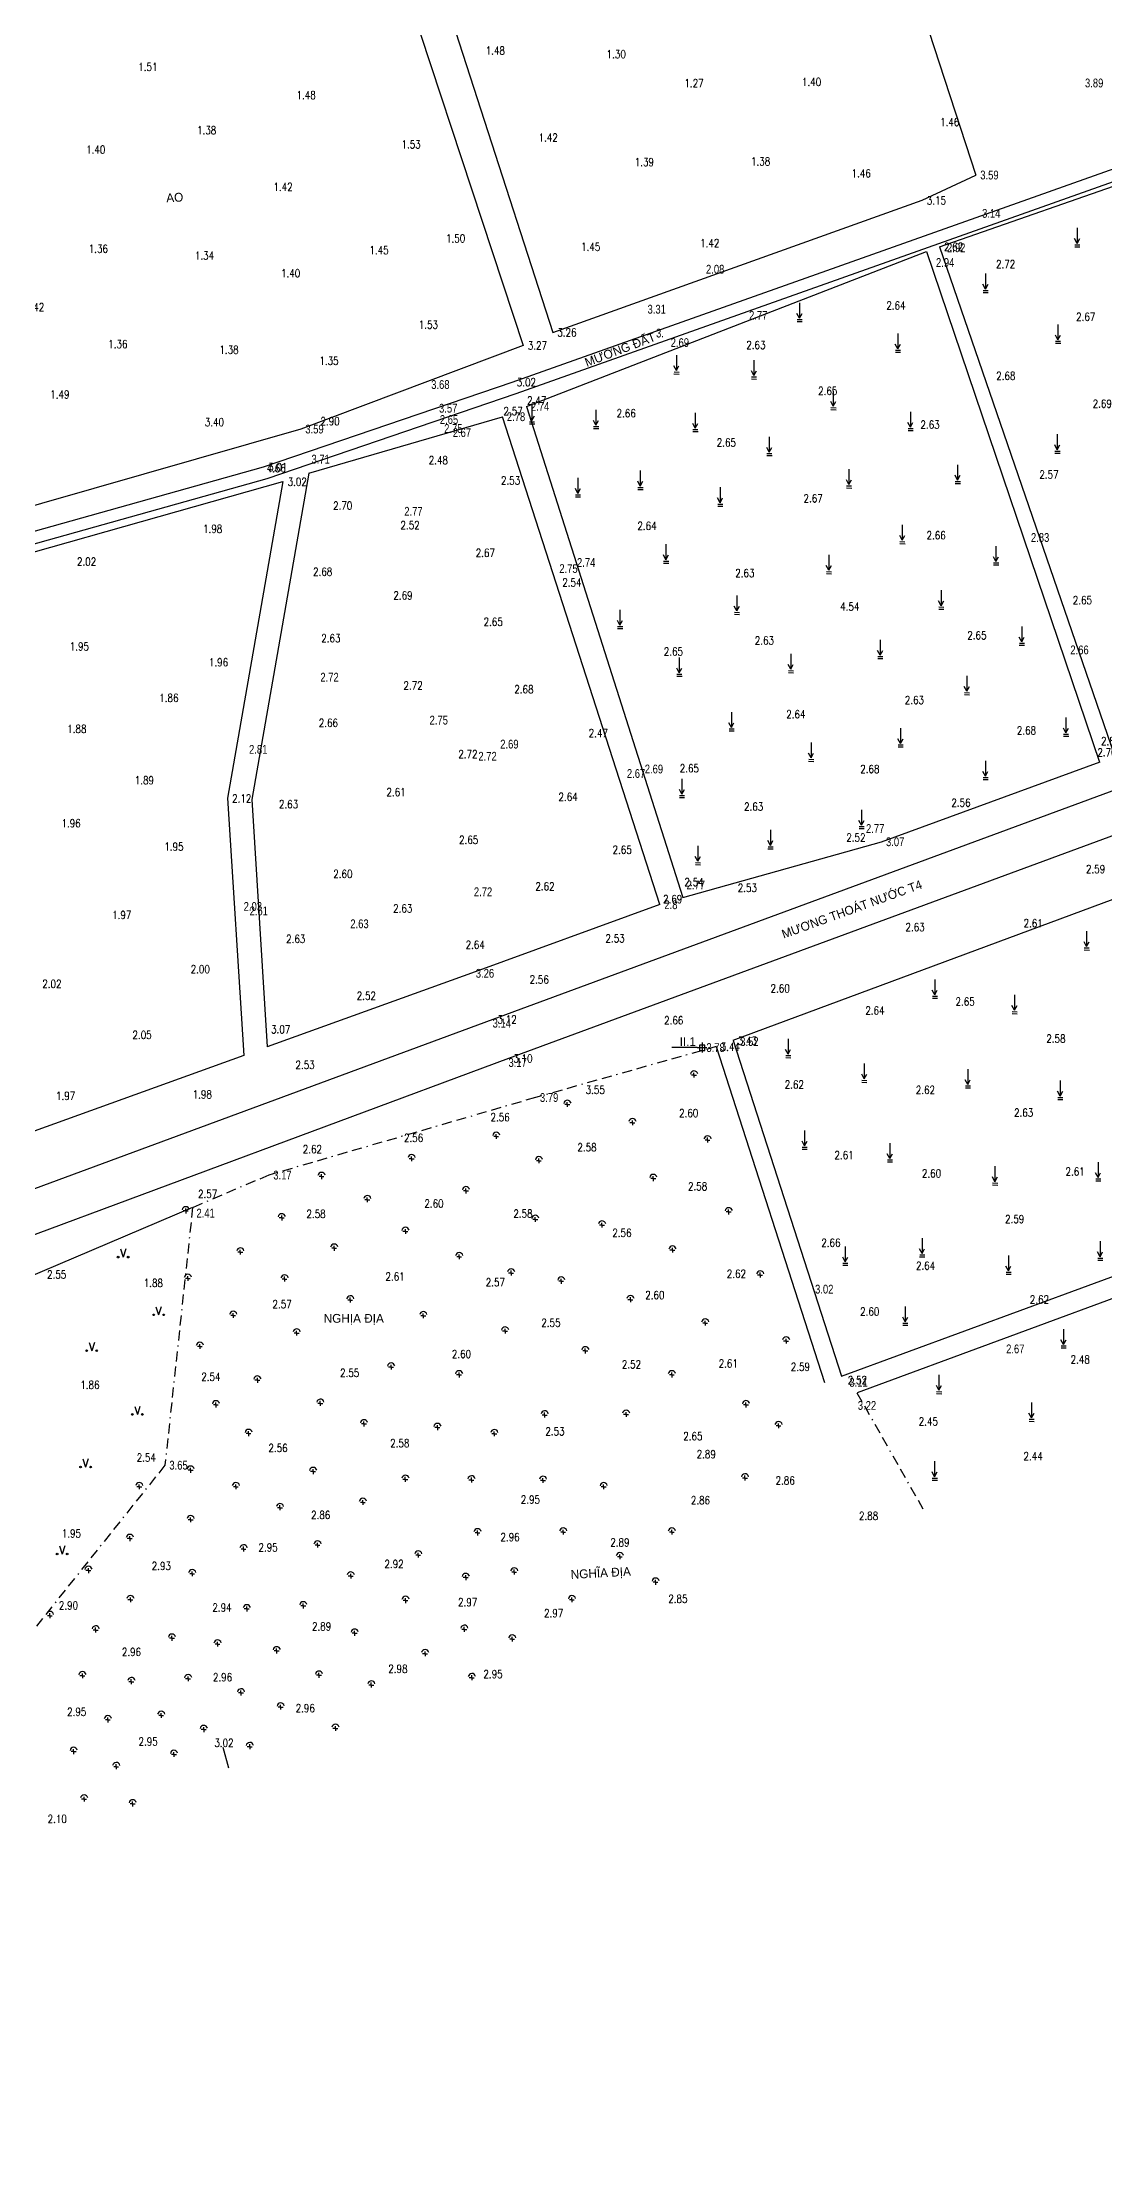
# Model space of a CAD drawing. Header units: metres. Extents: x 568068 to 569216, y 2065829 to 2066671.
# Drawn here: x 568487.3 to 568620, y 2065893.2 to 2066158.4 of the extents above; entities that cross this region are included whole.
import ezdxf

# ---------------------------------------------------------------- set-up
doc = ezdxf.new("R2010")
doc.units = ezdxf.units.M
doc.linetypes.add('RANHGIOI1', pattern=[9.05, 2.5, -1.25, 2.5, -1.25, 0.3, -1.25])
doc.layers.add('neS', color=250, linetype='TUONG_XAY')
doc.styles.add('COS', font='vnsimli.shx', dxfattribs={"width": 0.8, "height": 1.1})
doc.styles.add('DIADANH1', font='VHAVAN.TTF', dxfattribs={"height": 2.3})
doc.linetypes.add('TAL_N_P', pattern='A,0.5,[130,ltypeshp.shx,S=0.25,R=0,X=0,Y=-0.25],1,[130,ltypeshp.shx,S=0.5,R=0,X=0,Y=-0.5],0.5', length=2)
doc.linetypes.add('TAL_N_T', pattern='A,0.5,[130,ltypeshp.shx,S=0.25,R=0,X=0,Y=0.25],1,[130,ltypeshp.shx,S=0.5,R=0,X=0,Y=0.5],0.5', length=2)
doc.linetypes.add('TUONG_XAY', pattern='A,0.1,[130,ltypeshp.shx,S=0.15,R=-90,X=0,Y=0.12],0.05,[130,ltypeshp.shx,S=0.15,R=-90,X=-0.05,Y=0.24],0.01,[130,ltypeshp.shx,S=0.12,R=0,X=0.09,Y=0.12],0.01,[130,ltypeshp.shx,S=0.12,R=0,X=-0.22,Y=0.12],2.4', length=2.57)

# ---------------------------------------------------------------- blocks, each defined once
blk = doc.blocks.new('A$C1E1B5453')
at = {"layer": 'neS'}
for p, q in [((0, 1.38), (2.76, 1.38)), ((1.38, 2.76), (1.38, 0))]:
    blk.add_line(p, q, dxfattribs=at)
blk.add_lwpolyline([(0.64, 2.08), (0.64, 0.61), (2.12, 0.61), (2.12, 2.09)], close=True, dxfattribs=at)
blk = doc.blocks.new('A$C79BD79FE')
at = {"layer": 'neS'}
for q in [(0.29, 0.68), (0.97, 1.35), (1.65, 0.68), (0.97, 0)]:
    blk.add_line((0.97, 0.68), q, dxfattribs=at)
blk.add_arc((1, 0.84), 1.02, 11.74426, 170.85503, dxfattribs=at)
blk = doc.blocks.new('A$C4FFE7273')
at = {"layer": 'neS'}
for points in [[(0.7, 0.95), (0, 2.28)], [(0.04, 0.03), (1.47, 0)], [(0.05, 0.59), (1.46, 0.57)], [(0.7, 5.24), (0.7, 0.95)], [(0.7, 0.95), (1.41, 2.28)]]:
    blk.add_lwpolyline(points, dxfattribs=at)
blk = doc.blocks.new('A$C38E25267')
at = {"layer": 'neS'}
for p in [(0.8, 2.23), (2.12, 2.23)]:
    blk.add_line(p, (1.46, 0.2), dxfattribs=at)
for centre in [(0.2, 0.2), (2.72, 0.2)]:
    blk.add_circle(centre, 0.2, dxfattribs=at)

msp = doc.modelspace()

# ---------------------------------------------------------------- linework, layer by layer
at = {"layer": 'neS', "linetype": 'TAL_N_P'}
for p, q in [((568599.34, 2066132.87), (568654.86, 2066152.19)), ((568547.78, 2066112.92), (568597.72, 2066132.29))]:
    msp.add_line(p, q, dxfattribs=at)
at = {"layer": 'neS', "linetype": 'Continuous'}
for p, q in [((568681.38, 2066087.18), (568543.58, 2066036.33)), ((568545.56, 2066031.46), (568683.18, 2066082.24)), ((568543.58, 2066036.33), (568416.12, 2065989.19)), ((568543.58, 2066036.33), (568416.12, 2065989.19)), ((568417.81, 2065984.05), (568545.56, 2066031.46)), ((568417.81, 2065984.05), (568545.56, 2066031.46))]:
    msp.add_line(p, q, dxfattribs=at)
at = {"layer": 'neS', "linetype": 'TAL_N_T'}
for p, q in [((568587.13, 2065991.76), (568642.04, 2066011.95)), ((568643.36, 2066009.75), (568589.08, 2065989.65))]:
    msp.add_line(p, q, dxfattribs=at)
at = {"layer": 'neS', "linetype": 'TAL_N_P'}
for points in [[(568583.72, 2066203.75), (568603.9, 2066141.83)], [(568528.11, 2066179.05), (568547.37, 2066120.54)], [(568468.19, 2066092.23), (568514.94, 2066105.36), (568545.99, 2066115.96), (568654.14, 2066154.36)], [(568597.72, 2066132.29), (568619.33, 2066068.46)], [(568547.37, 2066120.54), (568519.61, 2066110.09), (568474.09, 2066097.02), (568474.09, 2066097.02)], [(568520.6, 2066104.56), (568544.78, 2066111.63)], [(568468.47, 2066089.69), (568517.37, 2066103.52)], [(568517.37, 2066103.52), (568510.44, 2066063.96), (568512.46, 2066031.82)], [(568564.45, 2066050.66), (568540.9, 2066042.08), (568515.4, 2066032.88)], [(568571.45, 2066032.92), (568584.98, 2065990.96)], [(568512.46, 2066031.82), (568464.09, 2066014.36)]]:
    msp.add_lwpolyline(points, dxfattribs=at)
at = {"layer": 'neS', "linetype": 'TAL_N_T'}
for points in [[(568532.16, 2066180.68), (568551.05, 2066122.17)], [(568468.59, 2066090.78), (568515.38, 2066103.93), (568546.48, 2066114.54), (568654.64, 2066152.95)], [(568551.05, 2066122.17), (568597.2, 2066138.67), (568603.9, 2066141.83)], [(568599.34, 2066132.87), (568622.53, 2066065.42)], [(568547.78, 2066112.92), (568567.31, 2066051.54)], [(568564.45, 2066050.66), (568544.78, 2066111.63)], [(568520.6, 2066104.56), (568513.46, 2066063.8), (568515.4, 2066032.88)], [(568567.31, 2066051.54), (568592.13, 2066058.52), (568619.42, 2066068.5)], [(568625.06, 2066052.81), (568573.57, 2066033.7)], [(568573.58, 2066033.67), (568587.13, 2065991.76)], [(568506.09, 2066012.82), (568470.42, 2065997.64), (568463.17, 2065990.25), (568384.34, 2065963.72), (568378.42, 2065957.88), (568376.46, 2065950.52), (568376.31, 2065934.36), (568376.56, 2065916.59), (568377.38, 2065893.23)]]:
    msp.add_lwpolyline(points, dxfattribs=at)
at = {"layer": 'neS', "linetype": 'RANHGIOI1', "ltscale": 0.5}
for points in [[(568571.45, 2066032.92), (568548.91, 2066026.56), (568515.61, 2066016.87), (568506.09, 2066012.82), (568502.63, 2065980.62)], [(568597.34, 2065975.11), (568589.08, 2065989.65)], [(568597.34, 2065975.11), (568589.08, 2065989.65)], [(568502.63, 2065980.62), (568479.2, 2065951.26)]]:
    msp.add_lwpolyline(points, dxfattribs=at)
at = {"layer": 'neS', "linetype": 'Continuous'}
msp.add_lwpolyline([(568569.08, 2066032.8), (568565.94, 2066032.8)], dxfattribs=at)
at = {"layer": 'neS'}
msp.add_lwpolyline([(568509.85, 2065945.37), (568510.58, 2065942.82)], dxfattribs=at)

# ---------------------------------------------------------------- block references
at = {"layer": 'neS', "linetype": 'Continuous', "xscale": 0.4499999999534339, "yscale": 0.4499999999534339, "zscale": 0.45}
for name, p in [('A$C4FFE7273', (568616.23, 2066132.86)), ('A$C4FFE7273', (568604.79, 2066127.15)), ('A$C4FFE7273', (568581.56, 2066123.52)), ('A$C4FFE7273', (568613.83, 2066120.81)), ('A$C4FFE7273', (568593.84, 2066119.68)), ('A$C4FFE7273', (568566.18, 2066116.96)), ('A$C4FFE7273', (568575.86, 2066116.34)), ('A$C4FFE7273', (568585.78, 2066112.5)), ('A$C4FFE7273', (568548.14, 2066110.73)), ('A$C4FFE7273', (568556.14, 2066110.15)), ('A$C4FFE7273', (568568.54, 2066109.77)), ('A$C4FFE7273', (568595.41, 2066109.9)), ('A$C4FFE7273', (568577.78, 2066106.77)), ('A$C4FFE7273', (568613.76, 2066107.08)), ('A$C4FFE7273', (568553.88, 2066101.62)), ('A$C4FFE7273', (568561.68, 2066102.54)), ('A$C4FFE7273', (568587.73, 2066102.72)), ('A$C4FFE7273', (568601.31, 2066103.28)), ('A$C4FFE7273', (568571.64, 2066100.45)), ('A$C4FFE7273', (568594.39, 2066095.76)), ('A$C4FFE7273', (568564.88, 2066093.33)), ('A$C4FFE7273', (568585.22, 2066092.01)), ('A$C4FFE7273', (568606.1, 2066093.11)), ('A$C4FFE7273', (568573.73, 2066086.93)), ('A$C4FFE7273', (568599.25, 2066087.59)), ('A$C4FFE7273', (568559.14, 2066085.16)), ('A$C4FFE7273', (568609.31, 2066083.07)), ('A$C4FFE7273', (568591.63, 2066081.41)), ('A$C4FFE7273', (568566.54, 2066079.2)), ('A$C4FFE7273', (568580.47, 2066079.64)), ('A$C4FFE7273', (568602.46, 2066076.89)), ('A$C4FFE7273', (568573.06, 2066072.36)), ('A$C4FFE7273', (568594.17, 2066070.37)), ('A$C4FFE7273', (568614.83, 2066071.7)), ('A$C4FFE7273', (568583, 2066068.56)), ('A$C4FFE7273', (568604.78, 2066066.29)), ('A$C4FFE7273', (568566.87, 2066064.04)), ('A$C4FFE7273', (568589.3, 2066060.17)), ('A$C4FFE7273', (568577.92, 2066057.64)), ('A$C4FFE7273', (568568.86, 2066055.65)), ('A$C4FFE7273', (568617.41, 2066044.99)), ('A$C4FFE7273', (568598.45, 2066038.97)), ('A$C4FFE7273', (568608.41, 2066037.03)), ('A$C1E1B5453', (568569.08, 2066032.18)), ('A$C4FFE7273', (568580.13, 2066031.54)), ('A$C79BD79FE', (568568.26, 2066029.05)), ('A$C4FFE7273', (568589.64, 2066028.45)), ('A$C4FFE7273', (568602.57, 2066027.76)), ('A$C4FFE7273', (568614.11, 2066026.32)), ('A$C79BD79FE', (568552.44, 2066025.38)), ('A$C79BD79FE', (568543.56, 2066021.38)), ('A$C79BD79FE', (568560.57, 2066023.1)), ('A$C79BD79FE', (568569.95, 2066020.94)), ('A$C4FFE7273', (568582.19, 2066020.1)), ('A$C79BD79FE', (568532.99, 2066018.6)), ('A$C79BD79FE', (568548.89, 2066018.34)), ('A$C4FFE7273', (568592.84, 2066018.51)), ('A$C79BD79FE', (568521.74, 2066016.37)), ('A$C79BD79FE', (568563.17, 2066016.12)), ('A$C4FFE7273', (568605.97, 2066015.62)), ('A$C4FFE7273', (568618.85, 2066016.14)), ('A$C79BD79FE', (568527.46, 2066013.48)), ('A$C79BD79FE', (568539.78, 2066014.59)), ('A$C79BD79FE', (568504.79, 2066012.08)), ('A$C79BD79FE', (568516.77, 2066011.21)), ('A$C79BD79FE', (568548.44, 2066011.01)), ('A$C79BD79FE', (568556.77, 2066010.31)), ('A$C79BD79FE', (568572.59, 2066011.96)), ('A$C79BD79FE', (568523.32, 2066007.42)), ('A$C79BD79FE', (568532.22, 2066009.51)), ('A$C4FFE7273', (568596.86, 2066006.64)), ('A$C4FFE7273', (568619.1, 2066006.24)), ('A$C79BD79FE', (568511.6, 2066006.94)), ('A$C79BD79FE', (568538.93, 2066006.35)), ('A$C79BD79FE', (568565.57, 2066007.18)), ('A$C4FFE7273', (568587.27, 2066005.6)), ('A$C4FFE7273', (568607.65, 2066004.47)), ('A$C79BD79FE', (568505.05, 2066003.64)), ('A$C79BD79FE', (568517.12, 2066003.57)), ('A$C79BD79FE', (568545.42, 2066004.32)), ('A$C79BD79FE', (568551.68, 2066003.3)), ('A$C79BD79FE', (568576.52, 2066004.07)), ('A$C79BD79FE', (568525.32, 2066000.95)), ('A$C79BD79FE', (568560.32, 2066000.99)), ('A$C4FFE7273', (568594.76, 2065998.11)), ('A$C79BD79FE', (568510.71, 2065999.02)), ('A$C79BD79FE', (568518.63, 2065996.82)), ('A$C79BD79FE', (568534.45, 2065998.98)), ('A$C79BD79FE', (568544.66, 2065997.06)), ('A$C79BD79FE', (568569.66, 2065998.06)), ('A$C79BD79FE', (568506.55, 2065995.14)), ('A$C79BD79FE', (568554.69, 2065994.59)), ('A$C79BD79FE', (568579.76, 2065995.82)), ('A$C4FFE7273', (568614.53, 2065995.27)), ('A$C79BD79FE', (568530.43, 2065992.56)), ('A$C79BD79FE', (568538.92, 2065991.59)), ('A$C79BD79FE', (568565.49, 2065991.59)), ('A$C79BD79FE', (568513.73, 2065990.93)), ('A$C4FFE7273', (568598.98, 2065989.55)), ('A$C79BD79FE', (568508.55, 2065987.84)), ('A$C79BD79FE', (568521.59, 2065988.04)), ('A$C79BD79FE', (568549.6, 2065986.58)), ('A$C79BD79FE', (568559.78, 2065986.65)), ('A$C79BD79FE', (568574.75, 2065987.85)), ('A$C4FFE7273', (568610.53, 2065986.1)), ('A$C79BD79FE', (568512.63, 2065984.26)), ('A$C79BD79FE', (568527.04, 2065985.47)), ('A$C79BD79FE', (568536.22, 2065985.01)), ('A$C79BD79FE', (568543.32, 2065984.24)), ('A$C79BD79FE', (568578.81, 2065985.24)), ('A$C79BD79FE', (568505.39, 2065979.68)), ('A$C79BD79FE', (568520.69, 2065979.51)), ('A$C79BD79FE', (568532.21, 2065978.54)), ('A$C79BD79FE', (568540.46, 2065978.46)), ('A$C79BD79FE', (568549.4, 2065978.41)), ('A$C79BD79FE', (568574.62, 2065978.71)), ('A$C4FFE7273', (568598.44, 2065978.75)), ('A$C79BD79FE', (568498.98, 2065977.62)), ('A$C79BD79FE', (568511.04, 2065977.62)), ('A$C79BD79FE', (568526.9, 2065975.65)), ('A$C79BD79FE', (568556.97, 2065977.61)), ('A$C79BD79FE', (568505.39, 2065973.49)), ('A$C79BD79FE', (568516.55, 2065975)), ('A$C79BD79FE', (568497.8, 2065971.14)), ('A$C79BD79FE', (568521.24, 2065970.32)), ('A$C79BD79FE', (568541.22, 2065971.85)), ('A$C79BD79FE', (568551.92, 2065971.95)), ('A$C79BD79FE', (568565.49, 2065971.94)), ('A$C79BD79FE', (568512, 2065969.84)), ('A$C79BD79FE', (568533.82, 2065969.08)), ('A$C79BD79FE', (568559, 2065968.86)), ('A$C79BD79FE', (568492.63, 2065967.15)), ('A$C79BD79FE', (568505.59, 2065966.74)), ('A$C79BD79FE', (568525.39, 2065966.45)), ('A$C79BD79FE', (568539.75, 2065966.27)), ('A$C79BD79FE', (568545.8, 2065966.96)), ('A$C79BD79FE', (568563.46, 2065965.68)), ('A$C79BD79FE', (568497.87, 2065963.5)), ('A$C79BD79FE', (568512.41, 2065962.35)), ('A$C79BD79FE', (568519.46, 2065962.73)), ('A$C79BD79FE', (568532.23, 2065963.4)), ('A$C79BD79FE', (568553.01, 2065963.49)), ('A$C79BD79FE', (568487.81, 2065961.51)), ('A$C79BD79FE', (568493.53, 2065959.72)), ('A$C79BD79FE', (568539.57, 2065959.8)), ('A$C79BD79FE', (568503.06, 2065958.69)), ('A$C79BD79FE', (568508.75, 2065957.95)), ('A$C79BD79FE', (568516.14, 2065957.1)), ('A$C79BD79FE', (568525.88, 2065959.31)), ('A$C79BD79FE', (568545.55, 2065958.58)), ('A$C79BD79FE', (568534.68, 2065956.75)), ('A$C79BD79FE', (568491.88, 2065953.99)), ('A$C79BD79FE', (568497.99, 2065953.26)), ('A$C79BD79FE', (568505.08, 2065953.62)), ('A$C79BD79FE', (568511.68, 2065951.85)), ('A$C79BD79FE', (568521.42, 2065954.06)), ('A$C79BD79FE', (568527.96, 2065952.84)), ('A$C79BD79FE', (568540.51, 2065953.76)), ('A$C79BD79FE', (568516.63, 2065950.08)), ('A$C79BD79FE', (568495.06, 2065948.49)), ('A$C79BD79FE', (568501.72, 2065949.04)), ('A$C79BD79FE', (568507.03, 2065947.27)), ('A$C79BD79FE', (568523.48, 2065947.42)), ('A$C79BD79FE', (568490.78, 2065944.53)), ('A$C79BD79FE', (568503.31, 2065944.16)), ('A$C79BD79FE', (568512.78, 2065945.14)), ('A$C79BD79FE', (568496.1, 2065942.64)), ('A$C79BD79FE', (568492.09, 2065938.59)), ('A$C79BD79FE', (568498.15, 2065937.99))]:
    msp.add_blockref(name, p, dxfattribs=at)
at = {"layer": 'neS', "xscale": 0.5, "yscale": 0.5, "zscale": 0.5}
for p in [(568496.68, 2066006.52), (568501.11, 2065999.31), (568492.75, 2065994.83), (568498.45, 2065986.86), (568491.99, 2065980.29), (568489.06, 2065969.42)]:
    msp.add_blockref('A$C38E25267', p, dxfattribs=at)

# ---------------------------------------------------------------- texts
at = {"layer": 'neS', "linetype": 'Continuous', "style": 'COS', "width": 0.8}
for s, p in [('1.48', (568542.68, 2066156.87)), ('1.30', (568557.79, 2066156.43)), ('1.51', (568499.3, 2066154.84)), ('1.48', (568519.06, 2066151.32)), ('1.27', (568567.5, 2066152.81)), ('1.40', (568582.18, 2066152.96)), ('1.46', (568599.44, 2066147.95)), ('1.38', (568506.64, 2066146.93)), ('1.53', (568532.17, 2066145.16)), ('1.42', (568549.29, 2066146)), ('1.40', (568492.79, 2066144.5)), ('1.39', (568561.3, 2066142.95)), ('1.38', (568575.82, 2066143.03)), ('1.42', (568516.18, 2066139.85)), ('1.46', (568588.38, 2066141.54)), ('3.15', (568597.78, 2066138.15)), ('1.36', (568493.11, 2066132.12)), ('1.45', (568528.17, 2066131.94)), ('1.50', (568537.73, 2066133.41)), ('1.45', (568554.6, 2066132.37)), ('1.42', (568569.47, 2066132.82)), ('2.62', (568599.92, 2066132.35)), ('1.34', (568506.37, 2066131.26)), ('2.72', (568606.42, 2066130.2)), ('1.40', (568517.12, 2066129.06)), ('1.42', (568485.16, 2066124.83)), ('2.64', (568592.72, 2066125.02)), ('1.53', (568534.33, 2066122.63)), ('3.26', (568551.63, 2066121.65)), ('2.67', (568616.42, 2066123.62)), ('1.36', (568495.55, 2066120.21)), ('1.38', (568509.43, 2066119.5)), ('3.27', (568547.95, 2066120.02)), ('2.63', (568575.23, 2066120.09)), ('1.35', (568521.92, 2066118.12)), ('2.68', (568606.44, 2066116.24)), ('1.49', (568488.3, 2066113.92)), ('3.02', (568546.57, 2066115.44)), ('2.65', (568584.2, 2066114.35)), ('2.57', (568544.91, 2066111.83)), ('2.47', (568547.86, 2066113.17)), ('2.66', (568559.03, 2066111.56)), ('2.69', (568618.49, 2066112.76)), ('3.40', (568507.61, 2066110.45)), ('2.90', (568522.05, 2066110.56)), ('2.63', (568596.98, 2066110.14)), ('2.48', (568535.57, 2066105.7)), ('2.65', (568571.54, 2066107.9)), ('4.66', (568515.32, 2066104.7)), ('3.01', (568515.52, 2066104.84)), ('3.02', (568517.95, 2066103)), ('2.53', (568544.59, 2066103.16)), ('2.57', (568611.83, 2066103.9)), ('2.67', (568582.38, 2066100.93)), ('2.70', (568523.63, 2066100.02)), ('2.52', (568532.04, 2066097.58)), ('2.64', (568561.63, 2066097.49)), ('1.98', (568507.39, 2066097.12)), ('2.66', (568597.74, 2066096.31)), ('2.02', (568491.64, 2066093.02)), ('2.67', (568541.44, 2066094.12)), ('2.68', (568521.13, 2066091.76)), ('2.54', (568552.25, 2066090.41)), ('2.63', (568573.85, 2066091.59)), ('2.69', (568531.16, 2066088.8)), ('4.54', (568586.95, 2066087.4)), ('2.65', (568616.01, 2066088.21)), ('2.65', (568542.42, 2066085.5)), ('1.95', (568490.74, 2066082.43)), ('2.63', (568522.15, 2066083.45)), ('2.65', (568564.93, 2066081.79)), ('2.63', (568576.29, 2066083.17)), ('2.65', (568602.83, 2066083.81)), ('1.96', (568508.12, 2066080.44)), ('2.72', (568532.42, 2066077.54)), ('2.68', (568546.26, 2066077.07)), ('1.86', (568501.92, 2066075.99)), ('2.64', (568580.22, 2066073.95)), ('2.63', (568595.03, 2066075.73)), ('1.88', (568490.43, 2066072.12)), ('2.66', (568521.84, 2066072.88)), ('2.47', (568555.54, 2066071.58)), ('2.68', (568609.02, 2066071.93)), ('2.72', (568539.27, 2066068.97)), ('2.70', (568619.08, 2066069.19)), ('2.82', (568619.53, 2066070.6)), ('1.89', (568498.86, 2066065.7)), ('2.65', (568566.92, 2066067.2)), ('2.68', (568589.46, 2066067.11)), ('2.12', (568511.02, 2066063.44)), ('2.61', (568530.29, 2066064.23)), ('2.64', (568551.77, 2066063.63)), ('1.96', (568489.71, 2066060.33)), ('2.63', (568516.86, 2066062.71)), ('2.63', (568574.95, 2066062.41)), ('2.56', (568600.84, 2066062.9)), ('2.65', (568539.36, 2066058.26)), ('2.52', (568587.72, 2066058.54)), ('1.95', (568502.55, 2066057.41)), ('2.65', (568558.53, 2066057.02)), ('2.60', (568523.65, 2066054)), ('2.62', (568548.89, 2066052.45)), ('2.54', (568567.5, 2066052.99)), ('2.59', (568617.65, 2066054.61)), ('2.63', (568531.13, 2066049.69)), ('2.69', (568564.84, 2066050.86)), ('2.53', (568574.16, 2066052.26)), ('1.97', (568496.04, 2066048.87)), ('2.63', (568595.11, 2066047.36)), ('2.61', (568609.86, 2066047.84)), ('2.63', (568517.76, 2066045.88)), ('2.64', (568540.18, 2066045.15)), ('2.53', (568557.64, 2066045.95)), ('2.00', (568505.84, 2066042.1)), ('2.02', (568487.31, 2066040.26)), ('2.56', (568548.17, 2066040.8)), ('2.60', (568578.26, 2066039.69)), ('2.52', (568526.58, 2066038.78)), ('2.64', (568590.1, 2066036.93)), ('2.65', (568601.36, 2066038.05)), ('2.05', (568498.57, 2066033.89)), ('3.07', (568515.88, 2066034.58)), ('3.12', (568544.16, 2066035.81)), ('2.66', (568564.97, 2066035.71)), ('3.44', (568572.03, 2066032.4)), ('3.43', (568574.16, 2066033.15)), ('2.58', (568612.7, 2066033.42)), ('2.53', (568518.93, 2066030.14)), ('3.10', (568546.14, 2066030.94)), ('1.97', (568489.02, 2066026.27)), ('1.98', (568506.09, 2066026.45)), ('3.55', (568555.17, 2066027.02)), ('2.62', (568580.03, 2066027.68)), ('2.62', (568596.4, 2066027.01)), ('2.56', (568543.29, 2066023.61)), ('2.60', (568566.84, 2066024.12)), ('2.63', (568608.67, 2066024.17)), ('2.56', (568532.48, 2066021.02)), ('2.62', (568519.84, 2066019.61)), ('2.58', (568554.14, 2066019.84)), ('2.61', (568586.24, 2066018.87)), ('2.60', (568597.16, 2066016.58)), ('2.61', (568615.1, 2066016.82)), ('2.57', (568506.76, 2066014.01)), ('2.60', (568535.03, 2066012.81)), ('2.58', (568567.95, 2066014.96)), ('2.58', (568520.3, 2066011.53)), ('2.58', (568546.14, 2066011.55)), ('2.59', (568607.55, 2066010.88)), ('2.56', (568558.5, 2066009.14)), ('2.66', (568584.6, 2066007.91)), ('2.64', (568596.42, 2066005.05)), ('2.55', (568487.91, 2066003.95)), ('1.88', (568499.98, 2066002.89)), ('2.61', (568530.17, 2066003.7)), ('2.57', (568542.69, 2066002.97)), ('2.62', (568572.8, 2066004.04)), ('2.57', (568516.06, 2066000.24)), ('2.60', (568562.61, 2066001.38)), ('2.60', (568589.45, 2065999.32)), ('2.62', (568610.64, 2066000.82)), ('2.55', (568549.63, 2065997.92)), ('2.60', (568538.46, 2065994.01)), ('2.55', (568524.5, 2065991.66)), ('2.52', (568559.69, 2065992.72)), ('2.61', (568571.78, 2065992.83)), ('2.59', (568580.79, 2065992.42)), ('2.48', (568615.73, 2065993.33)), ('1.86', (568492.06, 2065990.15)), ('2.54', (568507.17, 2065991.17)), ('2.52', (568587.91, 2065990.75)), ('2.53', (568550.14, 2065984.35)), ('2.65', (568567.36, 2065983.75)), ('2.45', (568596.76, 2065985.59)), ('2.54', (568499.1, 2065981.07)), ('2.56', (568515.55, 2065982.27)), ('2.58', (568530.76, 2065982.87)), ('2.89', (568569.03, 2065981.49)), ('2.44', (568609.85, 2065981.24)), ('2.86', (568578.89, 2065978.2)), ('2.95', (568547.07, 2065975.83)), ('2.86', (568568.31, 2065975.74)), ('2.86', (568520.88, 2065973.9)), ('2.88', (568589.3, 2065973.78)), ('1.95', (568489.75, 2065971.59)), ('2.96', (568544.53, 2065971.14)), ('2.89', (568558.25, 2065970.47)), ('2.93', (568500.97, 2065967.53)), ('2.95', (568514.31, 2065969.85)), ('2.92', (568530.04, 2065967.78)), ('2.90', (568489.38, 2065962.6)), ('2.94', (568508.55, 2065962.33)), ('2.97', (568539.23, 2065963)), ('2.85', (568565.49, 2065963.43)), ('2.89', (568520.99, 2065959.98)), ('2.97', (568549.97, 2065961.63)), ('2.96', (568497.25, 2065956.78)), ('2.98', (568530.52, 2065954.68)), ('2.96', (568508.62, 2065953.62)), ('2.95', (568542.4, 2065954.02)), ('2.95', (568490.41, 2065949.31)), ('2.96', (568518.95, 2065949.76)), ('2.95', (568499.33, 2065945.59)), ('3.02', (568508.8, 2065945.43)), ('2.10', (568487.97, 2065935.92))]:
    msp.add_text(s, height=1, dxfattribs=at).set_placement(p)
at = {"layer": 'neS', "width": 0.8}
for s, p in [('3.89', (568617.53, 2066152.78)), ('3.59', (568604.45, 2066141.28)), ('3.14', (568604.68, 2066136.49)), ('2.92', (568600.3, 2066132.19)), ('2.08', (568570.2, 2066129.51)), ('2.94', (568598.92, 2066130.35)), ('3.31', (568562.9, 2066124.51)), ('3.', (568563.96, 2066121.53)), ('2.77', (568575.58, 2066123.75)), ('2.69', (568565.79, 2066120.34)), ('3.68', (568535.88, 2066115.1)), ('3.57', (568536.86, 2066112.14)), ('2.65', (568536.96, 2066110.73)), ('2.78', (568545.33, 2066111.08)), ('2.74', (568548.33, 2066112.37)), ('3.59', (568520.16, 2066109.54)), ('2.75', (568537.5, 2066109.61)), ('2.67', (568538.57, 2066109.09)), ('3.71', (568520.93, 2066105.78)), ('2.77', (568532.52, 2066099.26)), ('2.83', (568610.78, 2066095.99)), ('2.75', (568551.88, 2066092.1)), ('2.74', (568554.09, 2066092.87)), ('2.66', (568615.7, 2066081.94)), ('2.72', (568522.04, 2066078.53)), ('2.75', (568535.68, 2066073.17)), ('2.81', (568513.13, 2066069.51)), ('2.72', (568541.77, 2066068.65)), ('2.69', (568544.5, 2066070.17)), ('2.67', (568560.32, 2066066.5)), ('2.69', (568562.55, 2066067.06)), ('2.77', (568590.18, 2066059.62)), ('3.07', (568592.68, 2066057.97)), ('2.77', (568567.78, 2066052.57)), ('2.03', (568512.46, 2066049.89)), ('2.72', (568541.21, 2066051.72)), ('2.8', (568565, 2066050.1)), ('2.61', (568513.2, 2066049.33)), ('2.63', (568525.78, 2066047.72)), ('3.26', (568541.45, 2066041.53)), ('3.14', (568543.55, 2066035.3)), ('3.78', (568570.25, 2066032.25)), ('3.78', (568570.25, 2066032.25)), ('3.78', (568570.25, 2066032.25)), ('3.52', (568574.47, 2066033)), ('3.17', (568545.53, 2066030.38)), ('3.79', (568549.46, 2066026.01)), ('3.17', (568516.16, 2066016.32)), ('2.41', (568506.56, 2066011.57)), ('3.02', (568583.82, 2066002.07)), ('2.67', (568607.68, 2065994.6)), ('3.11', (568588.1, 2065990.42)), ('3.22', (568589.16, 2065987.54)), ('3.65', (568503.18, 2065980.07))]:
    msp.add_text(s, height=1.1, dxfattribs=at).set_placement(p)
at = {"layer": 'neS', "style": 'DIADANH1'}
for s, rotation, p in [('ao', 3.0486, (568502.82, 2066138.42)), ('ao', 3.0486, (568502.82, 2066138.42)), ('m\xad¬ng ®Êt', 20.9126, (568555.32, 2066117.84)), ('m\xad¬ng ®Êt', 20.9126, (568555.32, 2066117.84)), ('m\xad¬ng tho¸t n\xadíc t4', 19.9501, (568579.9, 2066046.41)), ('nghÜa ®Þa', 3.0486, (568553.33, 2065966.41))]:
    msp.add_text(s, height=1.1, rotation=rotation, dxfattribs=at).set_placement(p)
for s, p in [('ii.1', (568566.91, 2066033)), ('nghÞa ®Þa', (568522.45, 2065998.42))]:
    msp.add_text(s, height=1.1, dxfattribs=at).set_placement(p)

doc.saveas('drawing.dxf')
